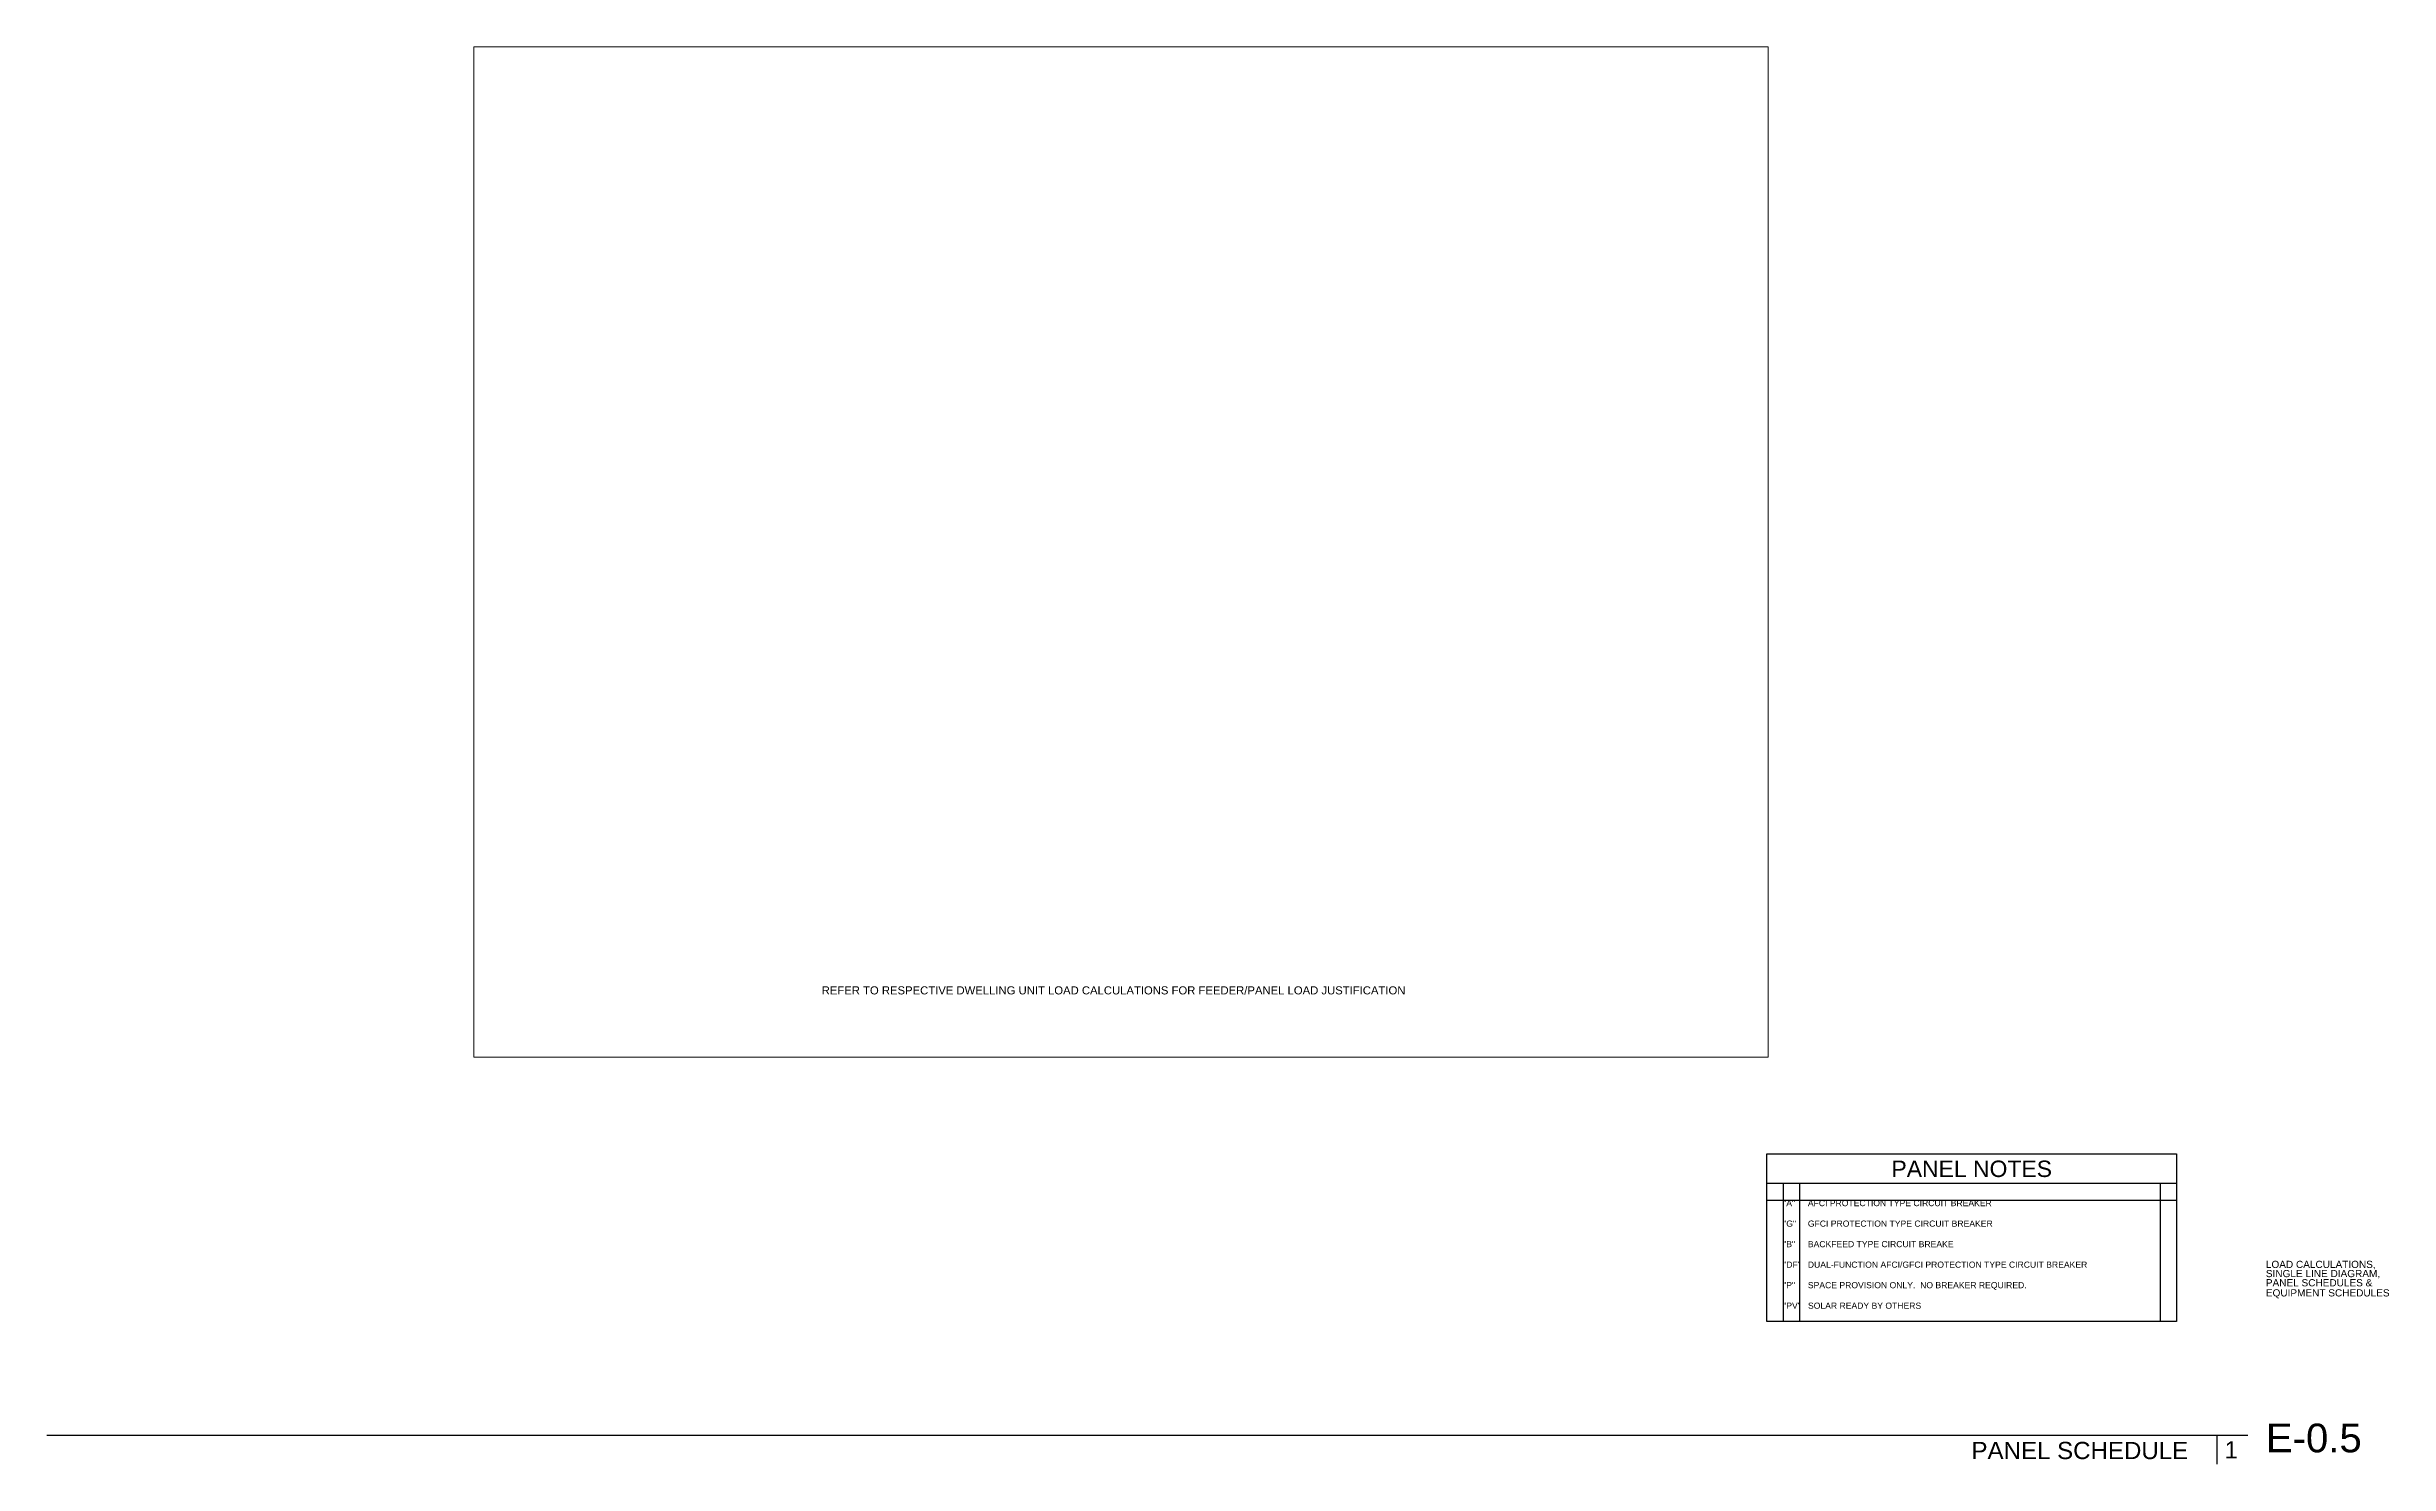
# Paper-space layout 'E-0.5' of a CAD drawing. Header units: inches. Extents: x 0.5 to 41.3, y 0.5 to 25.2.
# The model-space entities are those that its viewports show. They can reach past a viewport. Long polylines and large blocks are cut down to what shows.
import ezdxf
from ezdxf.enums import TextEntityAlignment as Align

# ---------------------------------------------------------------- set-up
doc = ezdxf.new("R2010")
doc.units = ezdxf.units.IN
doc.header["$LTSCALE"] = 24
doc.header["$MEASUREMENT"] = 0
for name, color, linetype in [('E-ANNO', 2, 'Continuous'), ('E-TEXT', 2, 'Continuous'), ('GEC_BORDER', 2, 'Continuous'), ('GEC_DESCRIPTION_TITLE', 3, 'Continuous'), ('M_TEXT', 2, 'Continuous')]:
    doc.layers.add(name, color=color, linetype=linetype)
doc.layers.add('GEC_VIEWPORT', color=253, linetype='Continuous', plot=False)
doc.styles.add('A2', font='arial.ttf', dxfattribs={"height": 0.0625})
doc.styles.add('GE-Annotative', font='arial.ttf', dxfattribs={"height": 0.09375})
doc.styles.add('GEC', font='arial.ttf')
doc.styles.add('GEC_48', font='arial.ttf', dxfattribs={"height": 4.5})
doc.styles.add('shbd-text', font='arial.ttf')

# ---------------------------------------------------------------- blocks, each defined once
blk = doc.blocks.new('SHEET-NO.')
at = {"color": 2, "linetype": 'Continuous', "style": 'A2'}
for tag, p in [('SHT_NAME_1', (39.126, 3.919)), ('SHT_NAME_2', (39.126, 3.759)), ('SHT_NAME_3', (39.126, 3.599)), ('SHT_NAME_4', (39.126, 3.423)), ('SHT_NAME_5', (39.126, 3.247)), ('ENGINEER', (40.24, 1.973)), ('DRAFTER', (40.24, 1.712))]:
    blk.add_attdef(tag, p, '', height=0.125, dxfattribs=at)
at = {"color": 3, "linetype": 'Continuous', "ltscale": 12, "style": 'shbd-text'}
blk.add_attdef('SHT-NO.', (39.126, 0.709), '', height=0.5, dxfattribs=at)
blk = doc.blocks.new('*U240')
at = {"layer": 'E-TEXT'}
blk.add_lwpolyline([(0, 0), (6.242, 0), (6.242, -0.453), (0, -0.453)], close=True, dxfattribs=at)
blk.add_lwpolyline([(6.242, -0.453), (6.242, -2.554), (0, -2.554), (0, -0.453)], dxfattribs=at)
at = {"layer": 'GEC_VIEWPORT'}
for p, q in [((0, -0.703), (6.242, -0.703)), ((0.25, -0.453), (0.25, -2.554)), ((0.5, -0.453), (0.5, -2.554)), ((5.992, -0.453), (5.992, -2.554))]:
    blk.add_line(p, q, dxfattribs=at)
at = {"layer": 'E-TEXT', "style": 'GEC'}
blk.add_attdef('TITLE', text='', height=0.25, dxfattribs=at).set_placement((3.121, -0.227), align=Align.MIDDLE_CENTER)

msp = doc.modelspace()

# ---------------------------------------------------------------- texts
at = {"layer": 'M_TEXT', "insert": (8636.9, -262.9), "char_height": 4.5, "width": 384.978, "attachment_point": 1, "style": 'GEC_48'}
msp.add_mtext('REFER TO RESPECTIVE DWELLING UNIT LOAD CALCULATIONS FOR FEEDER/PANEL LOAD JUSTIFICATION', dxfattribs=at)

psp = doc.layouts.new('E-0.5')

# ---------------------------------------------------------------- linework, layer by layer
at = {"layer": 'GEC_BORDER', "color": 5}
for p, q in [((0.5, 1.008), (38.812, 1.008)), ((38.274, 1.003), (38.274, 0.503))]:
    psp.add_line(p, q, dxfattribs=at)

# ---------------------------------------------------------------- block references
at = {"layer": 'E-ANNO', "xscale": 1.142857142857143, "yscale": 1.142857142857143, "zscale": 1.142857142857143}
psp.add_blockref('*U240', (30.439, 5.905), dxfattribs=at).add_auto_attribs({'TITLE': 'PANEL NOTES'})
at = {"layer": 'GEC_DESCRIPTION_TITLE'}
ref = psp.add_blockref('SHEET-NO.', (0, 0), dxfattribs=at)
ref.add_attrib('SHT-NO.', 'E-0.5', (39.126, 0.709), dxfattribs={"layer": '0', "color": 3, "linetype": 'Continuous', "ltscale": 12, "height": 0.5, "style": 'shbd-text'})
ref.add_attrib('SHT_NAME_1', 'LOAD CALCULATIONS,', (39.126, 3.919), dxfattribs={"layer": '0', "color": 2, "linetype": 'Continuous', "height": 0.125, "style": 'A2'})
ref.add_attrib('SHT_NAME_2', 'SINGLE LINE DIAGRAM,', (39.126, 3.759), dxfattribs={"layer": '0', "color": 2, "linetype": 'Continuous', "height": 0.125, "style": 'A2'})
ref.add_attrib('SHT_NAME_3', 'PANEL SCHEDULES &', (39.126, 3.599), dxfattribs={"layer": '0', "color": 2, "linetype": 'Continuous', "height": 0.125, "style": 'A2'})
ref.add_attrib('SHT_NAME_4', 'EQUIPMENT SCHEDULES', (39.126, 3.423), dxfattribs={"layer": '0', "color": 2, "linetype": 'Continuous', "height": 0.125, "style": 'A2'})

# ---------------------------------------------------------------- texts
at = {"layer": 'E-ANNO', "insert": (30.725, 5.102), "char_height": 0.10714, "width": 6.5625, "attachment_point": 1, "style": 'GE-Annotative'}
psp.add_mtext('"A"^IAFCI PROTECTION TYPE CIRCUIT BREAKER\\P\\P"G"^IGFCI PROTECTION TYPE CIRCUIT BREAKER\\P\\P"B"^IBACKFEED TYPE CIRCUIT BREAKE\\P\\P"DF"^IDUAL-FUNCTION AFCI/GFCI PROTECTION TYPE CIRCUIT BREAKER\\P\\P"P"^ISPACE PROVISION ONLY.  NO BREAKER REQUIRED.\\P\\P"PV"   SOLAR READY BY OTHERS', dxfattribs=at)
at = {"layer": 'GEC_BORDER', "style": 'GEC'}
psp.add_text('PANEL SCHEDULE', height=0.3, dxfattribs=at).set_placement((37.774, 0.741), align=Align.MIDDLE_RIGHT)
psp.add_text('1', height=0.3, dxfattribs=at).set_placement((38.524, 0.753), align=Align.MIDDLE_CENTER)

# ---------------------------------------------------------------- viewports
at = {"layer": 'GEC_VIEWPORT', "view_target_point": (3611.674, -322.548)}
psp.add_viewport(center=(19.198, 16.384), size=(22.535, 17.59254), view_center_point=(5191.969, 301.616), view_height=562.96132, dxfattribs=at)

doc.saveas('drawing.dxf')
